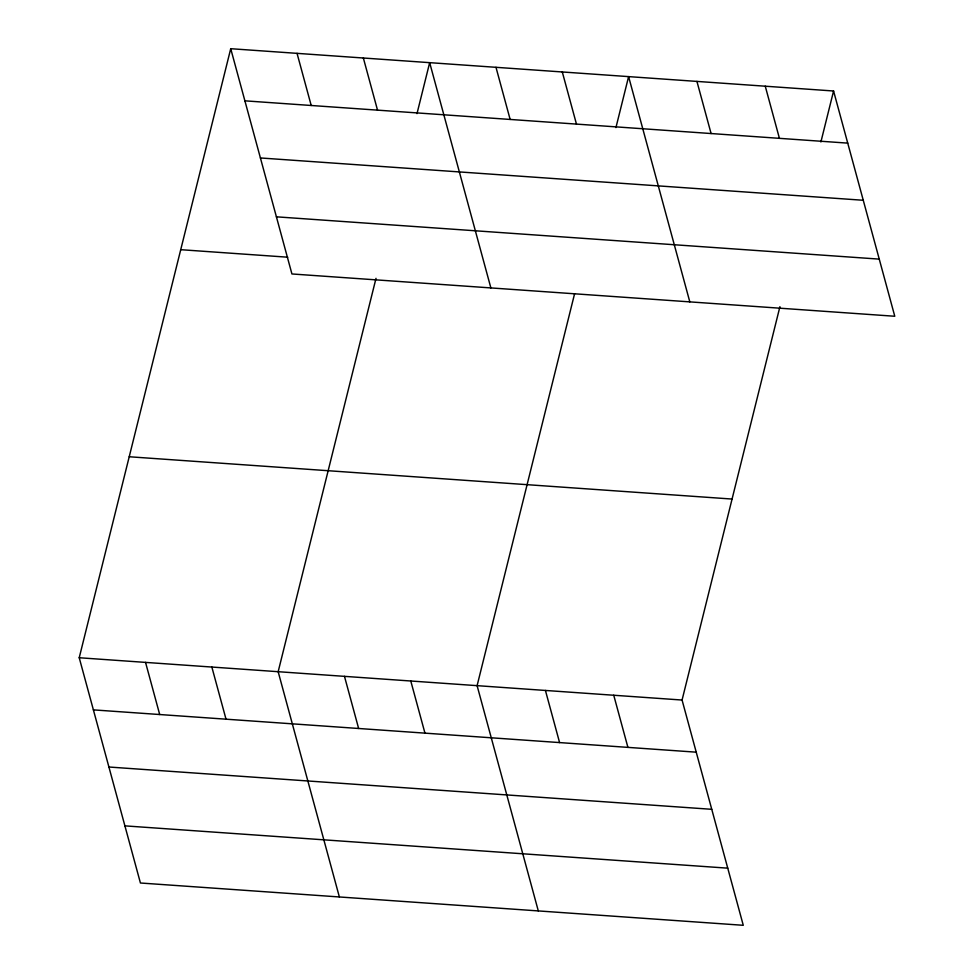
<?xml version="1.0" encoding="UTF-8"?>
<svg xmlns="http://www.w3.org/2000/svg" width="974" height="974" viewBox="0 0 974 974"><rect width="100%" height="100%" fill="white"/><g stroke="black" fill="none" stroke-linecap="round" stroke-linejoin="round"><path stroke-width="1.46" d="M779.931 306.664L682.068 700.038L743.272 925.3L140.426 883.004L79.223 657.742L230.728 48.7L833.574 90.996L894.777 316.258L291.932 273.962L230.728 48.7M376.013 278.333L278.162 671.707L339.366 896.957M416.994 113.629L429.668 62.653L490.872 287.914M574.587 293.758L477.102 685.659L538.305 910.921M615.933 127.594L628.607 76.617L689.811 301.879M820.899 141.973L833.574 90.996M244.888 100.833L847.745 143.129M260.411 157.958L863.268 200.267M276.409 216.825L879.254 259.121M180.726 249.685L287.732 257.197M129.213 456.757L732.071 499.053M79.223 657.742L682.068 700.038M93.382 709.876L696.227 752.171M108.905 767.013L711.75 809.309M124.903 825.867L727.748 868.163M765.26 86.199L779.419 138.332M696.934 81.414L711.093 133.548M562.29 71.966L576.462 124.1M495.985 67.316L510.145 119.437M613.742 695.241L627.913 747.375M545.428 690.456L559.587 742.59M363.351 58.002L377.522 110.135M297.046 53.351L311.205 105.484M410.784 681.009L424.956 733.142M344.479 676.358L358.639 728.491M211.845 667.044L226.017 719.177M145.54 662.393L159.699 714.526"/></g></svg>
